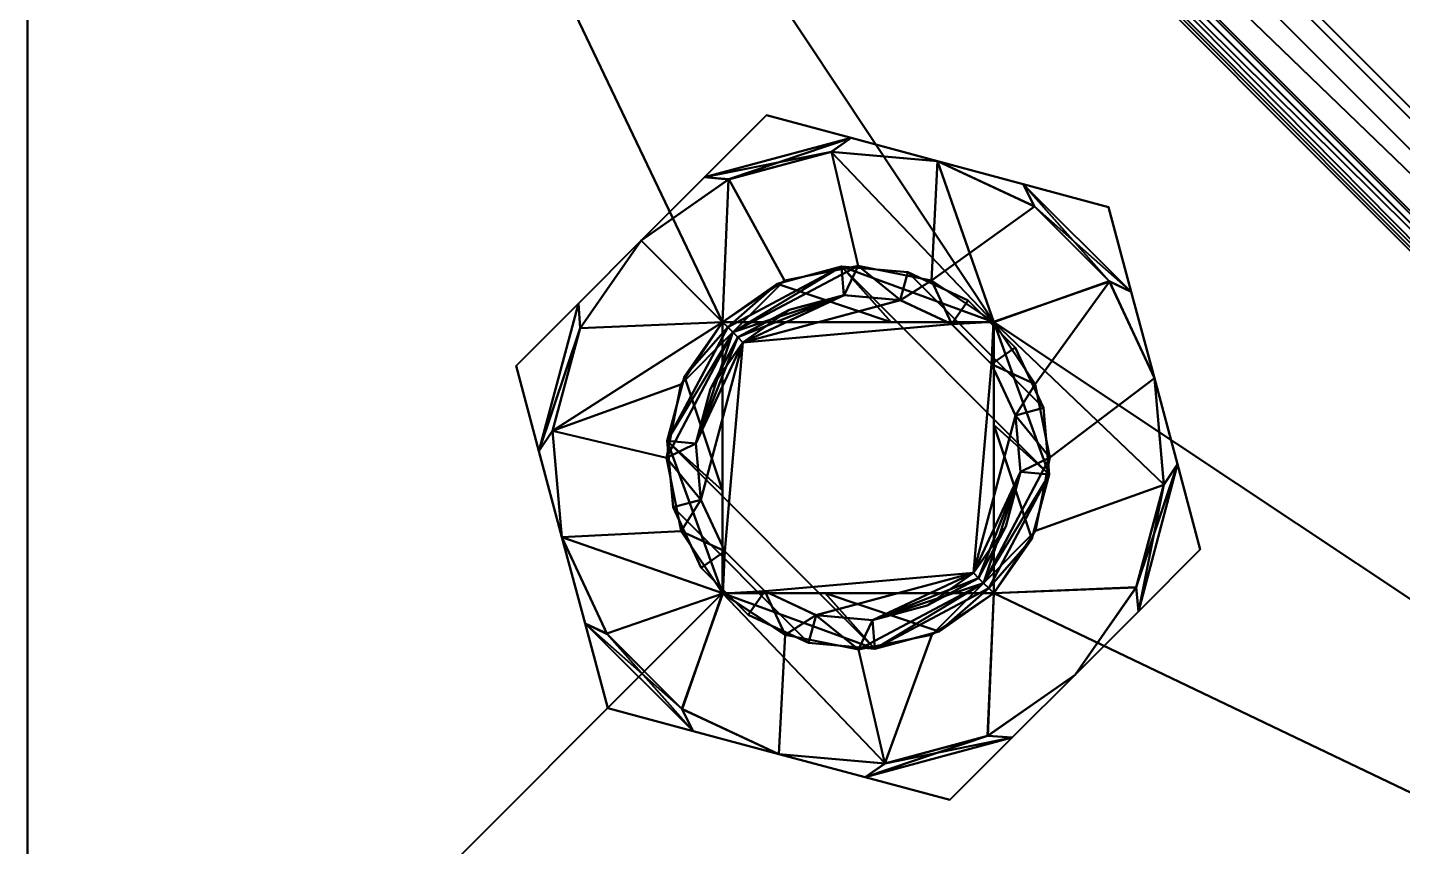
# Model space of a CAD drawing. Header units: millimetres. Extents: x -750 to 750, y -800 to 707.
# Drawn here: x 265.4 to 301.26, y -778.47 to -757.12 of the extents above; entities that cross this region are included whole.
import ezdxf

# ---------------------------------------------------------------- set-up
doc = ezdxf.new("R2010")
doc.units = ezdxf.units.MM
doc.layers.add('I-FURN', color=7, linetype='Continuous', lineweight=40)

msp = doc.modelspace()

# ---------------------------------------------------------------- meshes
at = {"layer": 'I-FURN', "color": 252, "true_color": 0xa39689}
mesh = msp.add_polyface(dxfattribs=at)
corners = [(750, 100, 725), (200, 100, 725), (200, -800, 725), (750, -800, 725)]
mesh.append_faces([[corners[k] for k in face] for face in [(3, 0, 1, 2)]], dxfattribs={"color": 252})
mesh = msp.add_polyface(dxfattribs=at)
corners = [(750, 100, 700), (750, -800, 700), (200, -800, 700), (200, 100, 700)]
mesh.append_faces([[corners[k] for k in face] for face in [(2, 3, 0, 1)]], dxfattribs={"color": 252})
at = {"layer": 'I-FURN', "color": 250, "true_color": 0x161616}
mesh = msp.add_polyface(dxfattribs=at)
corners = [(330.779, -789.618, 20.072), (330.262, -789.667, 19.744), (329.706, -789.755, 19.501), (329.122, -789.87, 19.351), (328.524, -790, 19.3), (265.4, -726.876, 19.3), (265.53, -726.278, 19.351), (265.645, -725.694, 19.501), (265.733, -725.138, 19.744), (265.782, -724.621, 20.072), (277.852, -736.691, 20.072), (278.256, -736.287, 20.928), (278.398, -736.145, 21.937), (319.255, -777.002, 21.937), (319.113, -777.144, 20.928), (318.709, -777.548, 20.072)]
mesh.append_faces([[corners[k] for k in face] for face in [(8, 10, 7), (2, 15, 1)]], dxfattribs={"vtx0": -1, "vtx1": -1, "color": 250})
mesh.append_faces([[corners[k] for k in face] for face in [(6, 10, 15), (6, 15, 3)]], dxfattribs={"vtx0": -1, "vtx1": -1, "vtx2": -1, "color": 250})
mesh.append_faces([[corners[k] for k in face] for face in [(15, 2, 3), (10, 6, 7)]], dxfattribs={"vtx0": -1, "vtx2": -1, "color": 250})
mesh.append_faces([[corners[k] for k in face] for face in [(13, 14, 11, 12), (5, 6, 4)]], dxfattribs={"vtx1": -1, "color": 250})
mesh.append_faces([[corners[k] for k in face] for face in [(3, 4, 6)]], dxfattribs={"vtx1": -1, "vtx2": -1, "color": 250})
mesh.append_faces([[corners[k] for k in face] for face in [(14, 15, 10, 11)]], dxfattribs={"vtx1": -1, "vtx3": -1, "color": 250})
mesh.append_faces([[corners[k] for k in face] for face in [(8, 9, 10), (15, 0, 1)]], dxfattribs={"vtx2": -1, "color": 250})
mesh = msp.add_polyface(dxfattribs=at)
corners = [(328.524, -790, 21.2), (328.86, -790.133, 21.214), (329.192, -790.269, 21.256), (329.516, -790.413, 21.324), (329.829, -790.568, 21.416), (317.759, -778.498, 21.416), (317.871, -778.385, 21.655), (317.911, -778.346, 21.937), (277.054, -737.489, 21.937), (277.015, -737.529, 21.655), (276.902, -737.641, 21.416), (264.832, -725.571, 21.416), (264.987, -725.884, 21.324), (265.131, -726.208, 21.256), (265.267, -726.54, 21.214), (265.4, -726.876, 21.2)]
mesh.append_faces([[corners[k] for k in face] for face in [(9, 6, 7, 8), (0, 14, 15)]], dxfattribs={"vtx0": -1, "color": 250})
mesh.append_faces([[corners[k] for k in face] for face in [(13, 10, 12), (3, 5, 2)]], dxfattribs={"vtx0": -1, "vtx1": -1, "color": 250})
mesh.append_faces([[corners[k] for k in face] for face in [(14, 5, 10), (1, 5, 14)]], dxfattribs={"vtx0": -1, "vtx1": -1, "vtx2": -1, "color": 250})
mesh.append_faces([[corners[k] for k in face] for face in [(10, 5, 6, 9), (14, 0, 1)]], dxfattribs={"vtx0": -1, "vtx2": -1, "color": 250})
mesh.append_faces([[corners[k] for k in face] for face in [(1, 2, 5), (13, 14, 10)]], dxfattribs={"vtx1": -1, "vtx2": -1, "color": 250})
mesh.append_faces([[corners[k] for k in face] for face in [(3, 4, 5), (10, 11, 12)]], dxfattribs={"vtx2": -1, "color": 250})
mesh = msp.add_polyface(dxfattribs=at)
corners = [(265.4, -790, 21.2), (328.524, -790, 21.2), (265.4, -726.876, 21.2), (290.601, -764.799, 21.2), (290.601, -771.87, 21.2), (283.53, -771.87, 21.2), (283.53, -764.799, 21.2)]
mesh.append_faces([[corners[k] for k in face] for face in [(4, 1, 3)]], dxfattribs={"vtx0": -1, "vtx1": -1, "color": 250})
mesh.append_faces([[corners[k] for k in face] for face in [(3, 1, 2), (6, 2, 0, 5)]], dxfattribs={"vtx0": -1, "vtx2": -1, "color": 250})
mesh.append_faces([[corners[k] for k in face] for face in [(6, 3, 2)]], dxfattribs={"vtx1": -1, "vtx2": -1, "color": 250})
mesh.append_faces([[corners[k] for k in face] for face in [(4, 5, 0, 1)]], dxfattribs={"vtx1": -1, "vtx3": -1, "color": 250})
mesh = msp.add_polyface(dxfattribs=at)
corners = [(265.4, -790, 21.2), (265.4, -726.876, 21.2), (265.4, -726.876, 20.25), (265.4, -726.876, 19.775), (265.4, -726.876, 19.3), (265.4, -790, 19.3)]
mesh.append_faces([[corners[k] for k in face] for face in [(5, 3, 4)]], dxfattribs={"vtx0": -1, "color": 250})
mesh.append_faces([[corners[k] for k in face] for face in [(1, 2, 0)]], dxfattribs={"vtx1": -1, "color": 250})
mesh.append_faces([[corners[k] for k in face] for face in [(5, 0, 2, 3)]], dxfattribs={"vtx1": -1, "vtx3": -1, "color": 250})
mesh = msp.add_polyface(dxfattribs=at)
corners = [(265.4, -726.876, 19.3), (328.524, -790, 19.3), (265.4, -790, 19.3), (283.53, -771.87, 19.3), (290.601, -771.87, 19.3), (290.601, -764.799, 19.3), (283.53, -764.799, 19.3)]
mesh.append_faces([[corners[k] for k in face] for face in [(5, 1, 4)]], dxfattribs={"vtx0": -1, "vtx1": -1, "color": 250})
mesh.append_faces([[corners[k] for k in face] for face in [(0, 5, 6), (2, 3, 4, 1)]], dxfattribs={"vtx0": -1, "vtx2": -1, "color": 250})
mesh.append_faces([[corners[k] for k in face] for face in [(0, 1, 5)]], dxfattribs={"vtx1": -1, "vtx2": -1, "color": 250})
mesh.append_faces([[corners[k] for k in face] for face in [(2, 0, 6, 3)]], dxfattribs={"vtx1": -1, "vtx3": -1, "color": 250})
mesh = msp.add_polyface(dxfattribs=at)
corners = [(319.255, -777.002, 30.612), (278.398, -736.145, 30.612), (277.054, -737.489, 30.612), (317.911, -778.346, 30.612)]
mesh.append_faces([[corners[k] for k in face] for face in [(1, 2, 3, 0)]], dxfattribs={"color": 250})
mesh = msp.add_polyface(dxfattribs=at)
corners = [(319.255, -777.002, 30.612), (319.255, -777.002, 21.937), (278.398, -736.145, 21.937), (278.398, -736.145, 30.612)]
mesh.append_faces([[corners[k] for k in face] for face in [(2, 3, 0, 1)]], dxfattribs={"color": 250})
mesh = msp.add_polyface(dxfattribs=at)
corners = [(277.054, -737.489, 21.937), (317.911, -778.346, 21.937), (317.911, -778.346, 30.612), (277.054, -737.489, 30.612)]
mesh.append_faces([[corners[k] for k in face] for face in [(2, 3, 0, 1)]], dxfattribs={"color": 250})
mesh = msp.add_polyface(dxfattribs=at)
corners = [(281.409, -762.677, 30.7), (283.059, -761.027, 30.507), (284.675, -759.411, 29.985), (284.675, -759.411, 21.915), (283.059, -761.027, 21.393), (281.409, -762.677, 21.2), (279.771, -764.315, 21.39), (278.143, -765.943, 21.915), (278.143, -765.943, 29.985), (279.771, -764.315, 30.51)]
mesh.append_faces([[corners[k] for k in face] for face in [(9, 6, 7, 8)]], dxfattribs={"vtx0": -1, "color": 250})
mesh.append_faces([[corners[k] for k in face] for face in [(5, 1, 4)]], dxfattribs={"vtx0": -1, "vtx1": -1, "color": 250})
mesh.append_faces([[corners[k] for k in face] for face in [(9, 0, 6)]], dxfattribs={"vtx1": -1, "vtx2": -1, "color": 250})
mesh.append_faces([[corners[k] for k in face] for face in [(5, 6, 0, 1)]], dxfattribs={"vtx1": -1, "vtx3": -1, "color": 250})
mesh.append_faces([[corners[k] for k in face] for face in [(2, 3, 4, 1)]], dxfattribs={"vtx2": -1, "color": 250})
mesh = msp.add_polyface(dxfattribs=at)
corners = [(284.675, -759.411, 21.915), (286.882, -760.003, 21.393), (289.136, -760.607, 21.2), (286.359, -760.366, 21.2), (283.683, -761.084, 21.2), (281.409, -762.677, 21.2), (283.059, -761.027, 21.393)]
mesh.append_faces([[corners[k] for k in face] for face in [(1, 3, 6)]], dxfattribs={"vtx0": -1, "vtx1": -1, "vtx2": -1, "color": 250})
mesh.append_faces([[corners[k] for k in face] for face in [(6, 3, 4)]], dxfattribs={"vtx0": -1, "vtx2": -1, "color": 250})
mesh.append_faces([[corners[k] for k in face] for face in [(2, 3, 1), (0, 1, 6)]], dxfattribs={"vtx1": -1, "color": 250})
mesh.append_faces([[corners[k] for k in face] for face in [(4, 5, 6)]], dxfattribs={"vtx2": -1, "color": 250})
mesh = msp.add_polyface(dxfattribs=at)
corners = [(284.675, -759.411, 29.985), (283.059, -761.027, 30.507), (281.409, -762.677, 30.7), (283.694, -761.08, 30.7), (286.37, -760.365, 30.7), (289.136, -760.607, 30.7), (286.882, -760.003, 30.507)]
mesh.append_faces([[corners[k] for k in face] for face in [(1, 3, 6)]], dxfattribs={"vtx0": -1, "vtx1": -1, "vtx2": -1, "color": 250})
mesh.append_faces([[corners[k] for k in face] for face in [(6, 3, 4)]], dxfattribs={"vtx0": -1, "vtx2": -1, "color": 250})
mesh.append_faces([[corners[k] for k in face] for face in [(2, 3, 1), (0, 1, 6)]], dxfattribs={"vtx1": -1, "color": 250})
mesh.append_faces([[corners[k] for k in face] for face in [(4, 5, 6)]], dxfattribs={"vtx2": -1, "color": 250})
mesh = msp.add_polyface(dxfattribs=at)
corners = [(284.675, -759.411, 21.915), (284.675, -759.411, 29.985), (286.882, -760.003, 30.507), (289.136, -760.607, 30.7), (291.373, -761.206, 30.51), (293.598, -761.802, 29.985), (293.598, -761.802, 21.915), (291.373, -761.206, 21.39), (289.136, -760.607, 21.2), (286.882, -760.003, 21.393)]
mesh.append_faces([[corners[k] for k in face] for face in [(1, 9, 0)]], dxfattribs={"vtx0": -1, "color": 250})
mesh.append_faces([[corners[k] for k in face] for face in [(8, 3, 4, 7), (2, 8, 9, 1), (8, 2, 3)]], dxfattribs={"vtx0": -1, "vtx2": -1, "color": 250})
mesh.append_faces([[corners[k] for k in face] for face in [(5, 6, 7, 4)]], dxfattribs={"vtx2": -1, "color": 250})
mesh = msp.add_polyface(dxfattribs=at)
corners = [(284.995, -776.062, 30.7), (287.761, -776.304, 30.7), (290.438, -775.589, 30.7), (292.723, -773.991, 30.7), (294.316, -771.717, 30.7), (295.034, -769.041, 30.7), (294.793, -766.264, 30.7), (293.62, -763.747, 30.7), (291.662, -761.787, 30.7), (289.136, -760.607, 30.7), (286.37, -760.365, 30.7), (283.694, -761.08, 30.7), (281.409, -762.677, 30.7), (279.811, -764.962, 30.7), (279.096, -767.639, 30.7), (279.338, -770.405, 30.7), (280.512, -772.922, 30.7), (282.469, -774.882, 30.7), (290.601, -771.87, 30.7), (288.983, -772.952, 30.7), (287.07, -773.334, 30.7), (285.157, -772.956, 30.7), (283.534, -771.874, 30.7), (282.449, -770.253, 30.7), (282.066, -768.34, 30.7), (282.444, -766.426, 30.7), (283.53, -764.799, 30.7), (285.148, -763.717, 30.7), (287.061, -763.334, 30.7), (288.974, -763.713, 30.7), (290.597, -764.795, 30.7), (291.683, -766.416, 30.7), (292.066, -768.329, 30.7), (291.687, -770.244, 30.7)]
mesh.append_faces([[corners[k] for k in face] for face in [(13, 26, 12), (25, 14, 24)]], dxfattribs={"vtx0": -1, "vtx1": -1, "color": 250})
mesh.append_faces([[corners[k] for k in face] for face in [(8, 29, 30, 7), (24, 14, 15, 23), (23, 15, 16, 22), (2, 18, 19, 1), (7, 30, 31)]], dxfattribs={"vtx0": -1, "vtx2": -1, "color": 250})
mesh.append_faces([[corners[k] for k in face] for face in [(8, 9, 29), (3, 4, 18, 2), (16, 17, 22), (19, 20, 1)]], dxfattribs={"vtx1": -1, "vtx2": -1, "color": 250})
mesh.append_faces([[corners[k] for k in face] for face in [(27, 28, 10, 11), (26, 27, 11, 12), (9, 10, 28, 29), (13, 14, 25, 26), (6, 7, 31, 32), (5, 6, 32, 33), (4, 5, 33, 18), (17, 0, 21, 22), (20, 21, 0, 1)]], dxfattribs={"vtx1": -1, "vtx3": -1, "color": 250})
mesh = msp.add_polyface(dxfattribs=at)
corners = [(294.793, -766.264, 21.2), (295.035, -769.03, 21.2), (294.32, -771.706, 21.2), (292.723, -773.991, 21.2), (290.448, -775.584, 21.2), (287.773, -776.303, 21.2), (284.995, -776.062, 21.2), (282.478, -774.888, 21.2), (280.518, -772.931, 21.2), (279.338, -770.405, 21.2), (279.096, -767.639, 21.2), (279.811, -764.962, 21.2), (281.409, -762.677, 21.2), (283.683, -761.084, 21.2), (286.359, -760.366, 21.2), (289.136, -760.607, 21.2), (291.653, -761.78, 21.2), (293.613, -763.738, 21.2), (283.53, -764.799, 21.2), (283.53, -771.87, 21.2), (290.601, -771.87, 21.2), (290.601, -764.799, 21.2)]
mesh.append_faces([[corners[k] for k in face] for face in [(15, 21, 14)]], dxfattribs={"vtx0": -1, "vtx1": -1, "color": 250})
mesh.append_faces([[corners[k] for k in face] for face in [(18, 13, 14, 21), (10, 18, 19, 9), (5, 19, 20, 4)]], dxfattribs={"vtx0": -1, "vtx2": -1, "color": 250})
mesh.append_faces([[corners[k] for k in face] for face in [(21, 15, 16, 17), (18, 10, 11, 12), (20, 2, 3, 4)]], dxfattribs={"vtx0": -1, "vtx3": -1, "color": 250})
mesh.append_faces([[corners[k] for k in face] for face in [(8, 9, 19, 7), (12, 13, 18), (0, 1, 21, 17), (6, 7, 19, 5)]], dxfattribs={"vtx1": -1, "vtx2": -1, "color": 250})
mesh.append_faces([[corners[k] for k in face] for face in [(1, 2, 20, 21)]], dxfattribs={"vtx1": -1, "vtx3": -1, "color": 250})
mesh = msp.add_polyface(dxfattribs=at)
corners = [(289.136, -760.607, 21.2), (291.373, -761.206, 21.39), (293.598, -761.802, 21.915), (294.189, -764.009, 21.393), (294.793, -766.264, 21.2), (293.613, -763.738, 21.2), (291.653, -761.78, 21.2)]
mesh.append_faces([[corners[k] for k in face] for face in [(3, 5, 1)]], dxfattribs={"vtx0": -1, "vtx1": -1, "vtx2": -1, "color": 250})
mesh.append_faces([[corners[k] for k in face] for face in [(1, 5, 6)]], dxfattribs={"vtx0": -1, "vtx2": -1, "color": 250})
mesh.append_faces([[corners[k] for k in face] for face in [(4, 5, 3), (2, 3, 1)]], dxfattribs={"vtx1": -1, "color": 250})
mesh.append_faces([[corners[k] for k in face] for face in [(6, 0, 1)]], dxfattribs={"vtx2": -1, "color": 250})
mesh = msp.add_polyface(dxfattribs=at)
corners = [(289.136, -760.607, 30.7), (291.662, -761.787, 30.7), (293.62, -763.747, 30.7), (294.793, -766.264, 30.7), (294.189, -764.009, 30.507), (293.598, -761.802, 29.985), (291.373, -761.206, 30.51)]
mesh.append_faces([[corners[k] for k in face] for face in [(6, 1, 4)]], dxfattribs={"vtx0": -1, "vtx1": -1, "vtx2": -1, "color": 250})
mesh.append_faces([[corners[k] for k in face] for face in [(4, 1, 2)]], dxfattribs={"vtx0": -1, "vtx2": -1, "color": 250})
mesh.append_faces([[corners[k] for k in face] for face in [(0, 1, 6), (5, 6, 4)]], dxfattribs={"vtx1": -1, "color": 250})
mesh.append_faces([[corners[k] for k in face] for face in [(2, 3, 4)]], dxfattribs={"vtx2": -1, "color": 250})
mesh = msp.add_polyface(dxfattribs=at)
corners = [(293.598, -761.802, 21.915), (293.598, -761.802, 29.985), (294.189, -764.009, 30.507), (294.793, -766.264, 30.7), (295.393, -768.501, 30.51), (295.989, -770.725, 29.985), (295.989, -770.725, 21.915), (295.393, -768.501, 21.39), (294.793, -766.264, 21.2), (294.189, -764.009, 21.393)]
mesh.append_faces([[corners[k] for k in face] for face in [(1, 9, 0)]], dxfattribs={"vtx0": -1, "color": 250})
mesh.append_faces([[corners[k] for k in face] for face in [(8, 3, 4, 7), (2, 8, 9, 1), (8, 2, 3)]], dxfattribs={"vtx0": -1, "vtx2": -1, "color": 250})
mesh.append_faces([[corners[k] for k in face] for face in [(5, 6, 7, 4)]], dxfattribs={"vtx2": -1, "color": 250})
mesh = msp.add_polyface(dxfattribs=at)
corners = [(279.338, -770.405, 21.2), (278.739, -768.168, 21.39), (278.143, -765.943, 21.915), (279.771, -764.315, 21.39), (281.409, -762.677, 21.2), (279.811, -764.962, 21.2), (279.096, -767.639, 21.2)]
mesh.append_faces([[corners[k] for k in face] for face in [(3, 5, 1)]], dxfattribs={"vtx0": -1, "vtx1": -1, "vtx2": -1, "color": 250})
mesh.append_faces([[corners[k] for k in face] for face in [(1, 5, 6)]], dxfattribs={"vtx0": -1, "vtx2": -1, "color": 250})
mesh.append_faces([[corners[k] for k in face] for face in [(4, 5, 3), (2, 3, 1)]], dxfattribs={"vtx1": -1, "color": 250})
mesh.append_faces([[corners[k] for k in face] for face in [(6, 0, 1)]], dxfattribs={"vtx2": -1, "color": 250})
mesh = msp.add_polyface(dxfattribs=at)
corners = [(279.338, -770.405, 30.7), (279.096, -767.639, 30.7), (279.811, -764.962, 30.7), (281.409, -762.677, 30.7), (279.771, -764.315, 30.51), (278.143, -765.943, 29.985), (278.739, -768.168, 30.51)]
mesh.append_faces([[corners[k] for k in face] for face in [(4, 6, 2)]], dxfattribs={"vtx0": -1, "vtx1": -1, "vtx2": -1, "color": 250})
mesh.append_faces([[corners[k] for k in face] for face in [(6, 1, 2)]], dxfattribs={"vtx0": -1, "vtx2": -1, "color": 250})
mesh.append_faces([[corners[k] for k in face] for face in [(0, 1, 6), (5, 6, 4)]], dxfattribs={"vtx1": -1, "color": 250})
mesh.append_faces([[corners[k] for k in face] for face in [(2, 3, 4)]], dxfattribs={"vtx2": -1, "color": 250})
mesh = msp.add_polyface(dxfattribs=at)
corners = [(284.061, -765.329, 30.175), (285.27, -764.482, 30.175), (286.696, -764.1, 30.175), (288.166, -764.229, 30.175), (289.504, -764.853, 30.175), (290.547, -765.897, 30.175), (291.171, -767.235, 30.175), (291.3, -768.705, 30.175), (290.917, -770.131, 30.175), (290.071, -771.339, 30.175), (290.204, -771.472, 30.306), (290.336, -771.605, 30.437), (290.469, -771.737, 30.569), (290.601, -771.87, 30.7), (291.687, -770.244, 30.7), (292.066, -768.329, 30.7), (291.683, -766.416, 30.7), (290.597, -764.795, 30.7), (288.974, -763.713, 30.7), (287.061, -763.334, 30.7), (285.148, -763.717, 30.7), (283.53, -764.799, 30.7), (283.663, -764.931, 30.569), (283.795, -765.064, 30.437), (283.928, -765.196, 30.306)]
mesh.append_faces([[corners[k] for k in face] for face in [(10, 8, 9), (14, 11, 12, 13)]], dxfattribs={"vtx0": -1, "color": 250})
mesh.append_faces([[corners[k] for k in face] for face in [(11, 7, 10), (2, 24, 1), (5, 17, 4)]], dxfattribs={"vtx0": -1, "vtx1": -1, "color": 250})
mesh.append_faces([[corners[k] for k in face] for face in [(15, 7, 11), (2, 19, 23)]], dxfattribs={"vtx0": -1, "vtx1": -1, "vtx2": -1, "color": 250})
mesh.append_faces([[corners[k] for k in face] for face in [(2, 23, 24), (4, 17, 18)]], dxfattribs={"vtx0": -1, "vtx2": -1, "color": 250})
mesh.append_faces([[corners[k] for k in face] for face in [(22, 23, 20, 21)]], dxfattribs={"vtx1": -1, "color": 250})
mesh.append_faces([[corners[k] for k in face] for face in [(7, 8, 10), (6, 7, 15), (5, 6, 16), (14, 15, 11), (15, 16, 6), (16, 17, 5), (2, 3, 19), (3, 4, 18), (18, 19, 3), (19, 20, 23)]], dxfattribs={"vtx1": -1, "vtx2": -1, "color": 250})
mesh.append_faces([[corners[k] for k in face] for face in [(24, 0, 1)]], dxfattribs={"vtx2": -1, "color": 250})
mesh = msp.add_polyface(dxfattribs=at)
corners = [(283.53, -764.799, 21.213), (290.601, -764.799, 21.213), (290.601, -771.87, 21.213), (291.597, -770.447, 21.216), (292.047, -768.77, 21.219), (291.895, -767.04, 21.222), (291.161, -765.466, 21.225), (289.933, -764.238, 21.225), (288.359, -763.504, 21.222), (286.629, -763.353, 21.219), (284.952, -763.803, 21.216), (287.924, -764.799, 21.213), (290.601, -767.476, 21.213)]
mesh.append_faces([[corners[k] for k in face] for face in [(8, 5, 6, 7)]], dxfattribs={"vtx0": -1, "color": 250})
mesh.append_faces([[corners[k] for k in face] for face in [(10, 11, 9), (4, 12, 3), (1, 9, 11)]], dxfattribs={"vtx0": -1, "vtx1": -1, "color": 250})
mesh.append_faces([[corners[k] for k in face] for face in [(9, 1, 4)]], dxfattribs={"vtx0": -1, "vtx1": -1, "vtx2": -1, "color": 250})
mesh.append_faces([[corners[k] for k in face] for face in [(4, 1, 12), (9, 4, 5, 8)]], dxfattribs={"vtx0": -1, "vtx2": -1, "color": 250})
mesh.append_faces([[corners[k] for k in face] for face in [(12, 2, 3), (10, 0, 11)]], dxfattribs={"vtx2": -1, "color": 250})
mesh = msp.add_polyface(dxfattribs=at)
corners = [(290.071, -771.339, 21.751), (290.918, -770.13, 21.751), (291.3, -768.704, 21.751), (291.171, -767.234, 21.751), (290.547, -765.896, 21.751), (289.503, -764.853, 21.751), (288.165, -764.229, 21.751), (286.695, -764.1, 21.751), (285.269, -764.483, 21.751), (284.061, -765.329, 21.751), (283.928, -765.196, 21.619), (283.795, -765.064, 21.488), (283.663, -764.931, 21.357), (283.53, -764.799, 21.225), (284.952, -763.803, 21.225), (286.629, -763.353, 21.225), (288.359, -763.504, 21.225), (289.933, -764.238, 21.225), (291.161, -765.466, 21.225), (291.895, -767.04, 21.225), (292.047, -768.77, 21.225), (291.597, -770.447, 21.225), (290.601, -771.87, 21.225), (290.469, -771.737, 21.357), (290.336, -771.605, 21.488), (290.204, -771.472, 21.619)]
mesh.append_faces([[corners[k] for k in face] for face in [(10, 8, 9), (14, 12, 13), (23, 21, 22)]], dxfattribs={"vtx0": -1, "color": 250})
mesh.append_faces([[corners[k] for k in face] for face in [(15, 12, 14), (2, 25, 1), (24, 20, 23)]], dxfattribs={"vtx0": -1, "vtx1": -1, "color": 250})
mesh.append_faces([[corners[k] for k in face] for face in [(15, 11, 12)]], dxfattribs={"vtx0": -1, "vtx2": -1, "color": 250})
mesh.append_faces([[corners[k] for k in face] for face in [(7, 10, 11, 15)]], dxfattribs={"vtx0": -1, "vtx2": -1, "vtx3": -1, "color": 250})
mesh.append_faces([[corners[k] for k in face] for face in [(7, 8, 10), (20, 21, 23)]], dxfattribs={"vtx1": -1, "vtx2": -1, "color": 250})
mesh.append_faces([[corners[k] for k in face] for face in [(24, 25, 2, 20)]], dxfattribs={"vtx1": -1, "vtx2": -1, "vtx3": -1, "color": 250})
mesh.append_faces([[corners[k] for k in face] for face in [(6, 7, 15, 16), (5, 6, 16, 17), (4, 5, 17, 18), (2, 3, 19, 20), (3, 4, 18, 19)]], dxfattribs={"vtx1": -1, "vtx3": -1, "color": 250})
mesh.append_faces([[corners[k] for k in face] for face in [(25, 0, 1)]], dxfattribs={"vtx2": -1, "color": 250})
mesh = msp.add_polyface(dxfattribs=at)
corners = [(284.061, -765.329, 21.751), (285.269, -764.483, 21.751), (286.695, -764.1, 21.751), (288.165, -764.229, 21.751), (289.503, -764.853, 21.751), (290.547, -765.896, 21.751), (291.171, -767.234, 21.751), (291.3, -768.704, 21.751), (290.918, -770.13, 21.751), (290.071, -771.339, 21.751), (290.071, -771.339, 23.857), (290.071, -771.339, 25.963), (290.071, -771.339, 28.069), (290.071, -771.339, 30.175), (290.917, -770.131, 30.175), (291.3, -768.705, 30.175), (291.171, -767.235, 30.175), (290.547, -765.897, 30.175), (289.504, -764.853, 30.175), (288.166, -764.229, 30.175), (286.696, -764.1, 30.175), (285.27, -764.482, 30.175), (284.061, -765.329, 30.175), (284.061, -765.329, 28.069), (284.061, -765.329, 25.963), (284.061, -765.329, 23.857)]
mesh.append_faces([[corners[k] for k in face] for face in [(10, 8, 9), (23, 21, 22)]], dxfattribs={"vtx0": -1, "color": 250})
mesh.append_faces([[corners[k] for k in face] for face in [(11, 6, 10), (15, 12, 14), (16, 12, 15), (2, 25, 1), (25, 3, 24), (20, 23, 19), (24, 19, 23), (5, 18, 4)]], dxfattribs={"vtx0": -1, "vtx1": -1, "color": 250})
mesh.append_faces([[corners[k] for k in face] for face in [(17, 5, 11), (24, 4, 18)]], dxfattribs={"vtx0": -1, "vtx1": -1, "vtx2": -1, "color": 250})
mesh.append_faces([[corners[k] for k in face] for face in [(10, 6, 7), (25, 2, 3)]], dxfattribs={"vtx0": -1, "vtx2": -1, "color": 250})
mesh.append_faces([[corners[k] for k in face] for face in [(13, 14, 12)]], dxfattribs={"vtx1": -1, "color": 250})
mesh.append_faces([[corners[k] for k in face] for face in [(7, 8, 10), (5, 6, 11), (11, 12, 16), (16, 17, 11), (17, 18, 5), (3, 4, 24), (18, 19, 24), (20, 21, 23)]], dxfattribs={"vtx1": -1, "vtx2": -1, "color": 250})
mesh.append_faces([[corners[k] for k in face] for face in [(25, 0, 1)]], dxfattribs={"vtx2": -1, "color": 250})
mesh = msp.add_polyface(dxfattribs=at)
corners = [(290.601, -771.87, 30.7), (290.469, -771.737, 30.569), (290.336, -771.605, 30.437), (290.204, -771.472, 30.306), (290.071, -771.339, 30.175), (288.862, -772.186, 30.175), (287.436, -772.568, 30.175), (285.965, -772.439, 30.175), (284.628, -771.815, 30.175), (283.584, -770.771, 30.175), (282.96, -769.434, 30.175), (282.832, -767.963, 30.175), (283.214, -766.537, 30.175), (284.061, -765.329, 30.175), (283.928, -765.196, 30.306), (283.795, -765.064, 30.437), (283.663, -764.931, 30.569), (283.53, -764.799, 30.7), (282.444, -766.426, 30.7), (282.066, -768.34, 30.7), (282.449, -770.253, 30.7), (283.534, -771.874, 30.7), (285.157, -772.956, 30.7), (287.07, -773.334, 30.7), (288.983, -772.952, 30.7)]
mesh.append_faces([[corners[k] for k in face] for face in [(18, 15, 16, 17)]], dxfattribs={"vtx0": -1, "color": 250})
mesh.append_faces([[corners[k] for k in face] for face in [(15, 11, 14), (6, 3, 5), (9, 21, 8)]], dxfattribs={"vtx0": -1, "vtx1": -1, "color": 250})
mesh.append_faces([[corners[k] for k in face] for face in [(19, 11, 15), (6, 23, 2)]], dxfattribs={"vtx0": -1, "vtx1": -1, "vtx2": -1, "color": 250})
mesh.append_faces([[corners[k] for k in face] for face in [(6, 2, 3), (8, 21, 22)]], dxfattribs={"vtx0": -1, "vtx2": -1, "color": 250})
mesh.append_faces([[corners[k] for k in face] for face in [(1, 2, 24, 0)]], dxfattribs={"vtx1": -1, "color": 250})
mesh.append_faces([[corners[k] for k in face] for face in [(11, 12, 14), (10, 11, 19), (9, 10, 20), (18, 19, 15), (19, 20, 10), (20, 21, 9), (6, 7, 23), (7, 8, 22), (22, 23, 7), (23, 24, 2)]], dxfattribs={"vtx1": -1, "vtx2": -1, "color": 250})
mesh.append_faces([[corners[k] for k in face] for face in [(12, 13, 14), (3, 4, 5)]], dxfattribs={"vtx2": -1, "color": 250})
mesh = msp.add_polyface(dxfattribs=at)
corners = [(283.53, -764.799, 21.225), (283.663, -764.931, 21.357), (283.795, -765.064, 21.488), (283.928, -765.196, 21.619), (284.061, -765.329, 21.751), (283.214, -766.538, 21.751), (282.832, -767.964, 21.751), (282.961, -769.435, 21.751), (283.585, -770.772, 21.751), (284.629, -771.816, 21.751), (285.966, -772.44, 21.751), (287.437, -772.568, 21.751), (288.863, -772.186, 21.751), (290.071, -771.339, 21.751), (290.204, -771.472, 21.619), (290.336, -771.605, 21.488), (290.469, -771.737, 21.357), (290.601, -771.87, 21.225), (289.18, -772.865, 21.225), (287.503, -773.315, 21.225), (285.772, -773.164, 21.225), (284.198, -772.43, 21.225), (282.97, -771.203, 21.225), (282.236, -769.629, 21.225), (282.085, -767.899, 21.225), (282.534, -766.221, 21.225)]
mesh.append_faces([[corners[k] for k in face] for face in [(18, 16, 17), (1, 25, 0)]], dxfattribs={"vtx0": -1, "color": 250})
mesh.append_faces([[corners[k] for k in face] for face in [(19, 16, 18), (6, 3, 5), (2, 24, 1)]], dxfattribs={"vtx0": -1, "vtx1": -1, "color": 250})
mesh.append_faces([[corners[k] for k in face] for face in [(20, 10, 11, 19), (21, 9, 10, 20), (19, 15, 16), (9, 21, 22, 8), (24, 6, 7, 23), (23, 7, 8, 22)]], dxfattribs={"vtx0": -1, "vtx2": -1, "color": 250})
mesh.append_faces([[corners[k] for k in face] for face in [(11, 14, 15, 19)]], dxfattribs={"vtx0": -1, "vtx2": -1, "vtx3": -1, "color": 250})
mesh.append_faces([[corners[k] for k in face] for face in [(11, 12, 14), (24, 25, 1)]], dxfattribs={"vtx1": -1, "vtx2": -1, "color": 250})
mesh.append_faces([[corners[k] for k in face] for face in [(2, 3, 6, 24)]], dxfattribs={"vtx1": -1, "vtx2": -1, "vtx3": -1, "color": 250})
mesh.append_faces([[corners[k] for k in face] for face in [(12, 13, 14), (3, 4, 5)]], dxfattribs={"vtx2": -1, "color": 250})
mesh = msp.add_polyface(dxfattribs=at)
corners = [(290.601, -771.87, 21.213), (283.53, -771.87, 21.213), (283.53, -764.799, 21.213), (282.534, -766.221, 21.216), (282.085, -767.899, 21.219), (282.236, -769.629, 21.222), (282.97, -771.203, 21.225), (284.198, -772.43, 21.225), (285.772, -773.164, 21.222), (287.503, -773.315, 21.219), (289.18, -772.865, 21.216), (286.208, -771.87, 21.213), (283.53, -769.192, 21.213)]
mesh.append_faces([[corners[k] for k in face] for face in [(10, 11, 9), (1, 9, 11)]], dxfattribs={"vtx0": -1, "vtx1": -1, "color": 250})
mesh.append_faces([[corners[k] for k in face] for face in [(9, 1, 4)]], dxfattribs={"vtx0": -1, "vtx1": -1, "vtx2": -1, "color": 250})
mesh.append_faces([[corners[k] for k in face] for face in [(12, 3, 4), (4, 1, 12)]], dxfattribs={"vtx0": -1, "vtx2": -1, "color": 250})
mesh.append_faces([[corners[k] for k in face] for face in [(4, 5, 8, 9)]], dxfattribs={"vtx1": -1, "vtx3": -1, "color": 250})
mesh.append_faces([[corners[k] for k in face] for face in [(12, 2, 3), (10, 0, 11)]], dxfattribs={"vtx2": -1, "color": 250})
mesh.append_faces([[corners[k] for k in face] for face in [(5, 6, 7, 8)]], dxfattribs={"vtx3": -1, "color": 250})
mesh = msp.add_polyface(dxfattribs=at)
corners = [(283.53, -771.87, 21.2), (290.601, -771.87, 21.2), (290.601, -764.799, 21.2), (290.601, -764.799, 20.725), (290.601, -764.799, 20.25), (290.601, -764.799, 19.775), (290.601, -764.799, 19.3), (290.601, -771.87, 19.3), (283.53, -771.87, 19.3), (283.53, -771.87, 19.775), (283.53, -771.87, 20.25), (283.53, -771.87, 20.725)]
mesh.append_faces([[corners[k] for k in face] for face in [(7, 4, 5, 6)]], dxfattribs={"vtx0": -1, "color": 250})
mesh.append_faces([[corners[k] for k in face] for face in [(1, 4, 7)]], dxfattribs={"vtx0": -1, "vtx1": -1, "vtx2": -1, "color": 250})
mesh.append_faces([[corners[k] for k in face] for face in [(1, 7, 10, 11)]], dxfattribs={"vtx0": -1, "vtx1": -1, "vtx3": -1, "color": 250})
mesh.append_faces([[corners[k] for k in face] for face in [(0, 1, 11)]], dxfattribs={"vtx1": -1, "color": 250})
mesh.append_faces([[corners[k] for k in face] for face in [(1, 2, 3, 4), (7, 8, 9, 10)]], dxfattribs={"vtx3": -1, "color": 250})
mesh = msp.add_polyface(dxfattribs=at)
corners = [(290.601, -764.799, 19.3), (290.601, -764.799, 19.775), (290.601, -764.799, 20.25), (290.601, -764.799, 20.725), (290.601, -764.799, 21.2), (283.53, -764.799, 21.2), (283.53, -771.87, 21.2), (283.53, -771.87, 20.725), (283.53, -771.87, 20.25), (283.53, -771.87, 19.775), (283.53, -771.87, 19.3), (283.53, -764.799, 19.3)]
mesh.append_faces([[corners[k] for k in face] for face in [(2, 5, 11)]], dxfattribs={"vtx0": -1, "vtx1": -1, "vtx2": -1, "color": 250})
mesh.append_faces([[corners[k] for k in face] for face in [(5, 7, 8, 11)]], dxfattribs={"vtx0": -1, "vtx2": -1, "vtx3": -1, "color": 250})
mesh.append_faces([[corners[k] for k in face] for face in [(9, 10, 11, 8), (5, 6, 7), (3, 4, 5, 2)]], dxfattribs={"vtx2": -1, "color": 250})
mesh.append_faces([[corners[k] for k in face] for face in [(11, 0, 1, 2)]], dxfattribs={"vtx3": -1, "color": 250})
mesh = msp.add_polyface(dxfattribs=at)
corners = [(290.071, -771.339, 30.175), (290.071, -771.339, 28.069), (290.071, -771.339, 25.963), (290.071, -771.339, 23.857), (290.071, -771.339, 21.751), (288.863, -772.186, 21.751), (287.437, -772.568, 21.751), (285.966, -772.44, 21.751), (284.629, -771.816, 21.751), (283.585, -770.772, 21.751), (282.961, -769.435, 21.751), (282.832, -767.964, 21.751), (283.214, -766.538, 21.751), (284.061, -765.329, 21.751), (284.061, -765.329, 23.857), (284.061, -765.329, 25.963), (284.061, -765.329, 28.069), (284.061, -765.329, 30.175), (283.214, -766.537, 30.175), (282.832, -767.963, 30.175), (282.96, -769.434, 30.175), (283.584, -770.771, 30.175), (284.628, -771.815, 30.175), (285.965, -772.439, 30.175), (287.436, -772.568, 30.175), (288.862, -772.186, 30.175)]
mesh.append_faces([[corners[k] for k in face] for face in [(18, 16, 17), (1, 25, 0)]], dxfattribs={"vtx0": -1, "color": 250})
mesh.append_faces([[corners[k] for k in face] for face in [(15, 10, 14), (19, 16, 18), (6, 3, 5), (3, 7, 2), (24, 1, 23), (2, 23, 1), (9, 22, 8)]], dxfattribs={"vtx0": -1, "vtx1": -1, "color": 250})
mesh.append_faces([[corners[k] for k in face] for face in [(21, 9, 15), (2, 8, 22)]], dxfattribs={"vtx0": -1, "vtx1": -1, "vtx2": -1, "color": 250})
mesh.append_faces([[corners[k] for k in face] for face in [(14, 10, 11), (20, 15, 16), (16, 19, 20), (3, 6, 7)]], dxfattribs={"vtx0": -1, "vtx2": -1, "color": 250})
mesh.append_faces([[corners[k] for k in face] for face in [(11, 12, 14), (9, 10, 15), (20, 21, 15), (21, 22, 9), (7, 8, 2), (22, 23, 2), (24, 25, 1)]], dxfattribs={"vtx1": -1, "vtx2": -1, "color": 250})
mesh.append_faces([[corners[k] for k in face] for face in [(12, 13, 14), (3, 4, 5)]], dxfattribs={"vtx2": -1, "color": 250})
mesh = msp.add_polyface(dxfattribs=at)
corners = [(280.534, -774.866, 21.915), (280.534, -774.866, 29.985), (279.942, -772.659, 30.507), (279.338, -770.405, 30.7), (278.739, -768.168, 30.51), (278.143, -765.943, 29.985), (278.143, -765.943, 21.915), (278.739, -768.168, 21.39), (279.338, -770.405, 21.2), (279.942, -772.659, 21.393)]
mesh.append_faces([[corners[k] for k in face] for face in [(4, 7, 8, 3)]], dxfattribs={"vtx0": -1, "vtx2": -1, "color": 250})
mesh.append_faces([[corners[k] for k in face] for face in [(2, 3, 8, 9)]], dxfattribs={"vtx1": -1, "vtx3": -1, "color": 250})
mesh.append_faces([[corners[k] for k in face] for face in [(5, 6, 7, 4)]], dxfattribs={"vtx2": -1, "color": 250})
mesh.append_faces([[corners[k] for k in face] for face in [(9, 0, 1, 2)]], dxfattribs={"vtx3": -1, "color": 250})
mesh = msp.add_polyface(dxfattribs=at)
corners = [(294.793, -766.264, 21.2), (295.393, -768.501, 21.39), (295.989, -770.725, 21.915), (294.373, -772.341, 21.393), (292.723, -773.991, 21.2), (294.32, -771.706, 21.2), (295.035, -769.03, 21.2)]
mesh.append_faces([[corners[k] for k in face] for face in [(3, 5, 1)]], dxfattribs={"vtx0": -1, "vtx1": -1, "vtx2": -1, "color": 250})
mesh.append_faces([[corners[k] for k in face] for face in [(1, 5, 6)]], dxfattribs={"vtx0": -1, "vtx2": -1, "color": 250})
mesh.append_faces([[corners[k] for k in face] for face in [(4, 5, 3), (2, 3, 1)]], dxfattribs={"vtx1": -1, "color": 250})
mesh.append_faces([[corners[k] for k in face] for face in [(6, 0, 1)]], dxfattribs={"vtx2": -1, "color": 250})
mesh = msp.add_polyface(dxfattribs=at)
corners = [(294.793, -766.264, 30.7), (295.034, -769.041, 30.7), (294.316, -771.717, 30.7), (292.723, -773.991, 30.7), (294.373, -772.341, 30.507), (295.989, -770.725, 29.985), (295.393, -768.501, 30.51)]
mesh.append_faces([[corners[k] for k in face] for face in [(6, 1, 4)]], dxfattribs={"vtx0": -1, "vtx1": -1, "vtx2": -1, "color": 250})
mesh.append_faces([[corners[k] for k in face] for face in [(4, 1, 2)]], dxfattribs={"vtx0": -1, "vtx2": -1, "color": 250})
mesh.append_faces([[corners[k] for k in face] for face in [(0, 1, 6), (5, 6, 4)]], dxfattribs={"vtx1": -1, "color": 250})
mesh.append_faces([[corners[k] for k in face] for face in [(2, 3, 4)]], dxfattribs={"vtx2": -1, "color": 250})
mesh = msp.add_polyface(dxfattribs=at)
corners = [(284.995, -776.062, 21.2), (282.758, -775.462, 21.39), (280.534, -774.866, 21.915), (279.942, -772.659, 21.393), (279.338, -770.405, 21.2), (280.518, -772.931, 21.2), (282.478, -774.888, 21.2)]
mesh.append_faces([[corners[k] for k in face] for face in [(3, 5, 1)]], dxfattribs={"vtx0": -1, "vtx1": -1, "vtx2": -1, "color": 250})
mesh.append_faces([[corners[k] for k in face] for face in [(1, 5, 6)]], dxfattribs={"vtx0": -1, "vtx2": -1, "color": 250})
mesh.append_faces([[corners[k] for k in face] for face in [(4, 5, 3), (2, 3, 1)]], dxfattribs={"vtx1": -1, "color": 250})
mesh.append_faces([[corners[k] for k in face] for face in [(6, 0, 1)]], dxfattribs={"vtx2": -1, "color": 250})
mesh = msp.add_polyface(dxfattribs=at)
corners = [(284.995, -776.062, 30.7), (282.469, -774.882, 30.7), (280.512, -772.922, 30.7), (279.338, -770.405, 30.7), (279.942, -772.659, 30.507), (280.534, -774.866, 29.985), (282.758, -775.462, 30.51)]
mesh.append_faces([[corners[k] for k in face] for face in [(6, 1, 4)]], dxfattribs={"vtx0": -1, "vtx1": -1, "vtx2": -1, "color": 250})
mesh.append_faces([[corners[k] for k in face] for face in [(4, 1, 2)]], dxfattribs={"vtx0": -1, "vtx2": -1, "color": 250})
mesh.append_faces([[corners[k] for k in face] for face in [(0, 1, 6), (5, 6, 4)]], dxfattribs={"vtx1": -1, "color": 250})
mesh.append_faces([[corners[k] for k in face] for face in [(2, 3, 4)]], dxfattribs={"vtx2": -1, "color": 250})
mesh = msp.add_polyface(dxfattribs=at)
corners = [(295.989, -770.725, 21.915), (295.989, -770.725, 29.985), (294.373, -772.341, 30.507), (292.723, -773.991, 30.7), (291.085, -775.629, 30.51), (289.457, -777.257, 29.985), (289.457, -777.257, 21.915), (291.085, -775.629, 21.39), (292.723, -773.991, 21.2), (294.373, -772.341, 21.393)]
mesh.append_faces([[corners[k] for k in face] for face in [(8, 3, 4)]], dxfattribs={"vtx0": -1, "vtx2": -1, "color": 250})
mesh.append_faces([[corners[k] for k in face] for face in [(6, 7, 5)]], dxfattribs={"vtx1": -1, "color": 250})
mesh.append_faces([[corners[k] for k in face] for face in [(8, 9, 2, 3), (7, 8, 4, 5)]], dxfattribs={"vtx1": -1, "vtx3": -1, "color": 250})
mesh.append_faces([[corners[k] for k in face] for face in [(9, 0, 1, 2)]], dxfattribs={"vtx3": -1, "color": 250})
mesh = msp.add_polyface(dxfattribs=at)
corners = [(289.457, -777.257, 21.915), (287.249, -776.666, 21.393), (284.995, -776.062, 21.2), (287.773, -776.303, 21.2), (290.448, -775.584, 21.2), (292.723, -773.991, 21.2), (291.085, -775.629, 21.39)]
mesh.append_faces([[corners[k] for k in face] for face in [(1, 3, 6)]], dxfattribs={"vtx0": -1, "vtx1": -1, "vtx2": -1, "color": 250})
mesh.append_faces([[corners[k] for k in face] for face in [(6, 3, 4)]], dxfattribs={"vtx0": -1, "vtx2": -1, "color": 250})
mesh.append_faces([[corners[k] for k in face] for face in [(2, 3, 1), (0, 1, 6)]], dxfattribs={"vtx1": -1, "color": 250})
mesh.append_faces([[corners[k] for k in face] for face in [(4, 5, 6)]], dxfattribs={"vtx2": -1, "color": 250})
mesh = msp.add_polyface(dxfattribs=at)
corners = [(289.457, -777.257, 29.985), (291.085, -775.629, 30.51), (292.723, -773.991, 30.7), (290.438, -775.589, 30.7), (287.761, -776.304, 30.7), (284.995, -776.062, 30.7), (287.249, -776.666, 30.507)]
mesh.append_faces([[corners[k] for k in face] for face in [(1, 3, 6)]], dxfattribs={"vtx0": -1, "vtx1": -1, "vtx2": -1, "color": 250})
mesh.append_faces([[corners[k] for k in face] for face in [(6, 3, 4)]], dxfattribs={"vtx0": -1, "vtx2": -1, "color": 250})
mesh.append_faces([[corners[k] for k in face] for face in [(2, 3, 1), (0, 1, 6)]], dxfattribs={"vtx1": -1, "color": 250})
mesh.append_faces([[corners[k] for k in face] for face in [(4, 5, 6)]], dxfattribs={"vtx2": -1, "color": 250})
mesh = msp.add_polyface(dxfattribs=at)
corners = [(289.457, -777.257, 21.915), (289.457, -777.257, 29.985), (287.249, -776.666, 30.507), (284.995, -776.062, 30.7), (282.758, -775.462, 30.51), (280.534, -774.866, 29.985), (280.534, -774.866, 21.915), (282.758, -775.462, 21.39), (284.995, -776.062, 21.2), (287.249, -776.666, 21.393)]
mesh.append_faces([[corners[k] for k in face] for face in [(1, 9, 0)]], dxfattribs={"vtx0": -1, "color": 250})
mesh.append_faces([[corners[k] for k in face] for face in [(8, 3, 4, 7), (2, 8, 9, 1), (8, 2, 3)]], dxfattribs={"vtx0": -1, "vtx2": -1, "color": 250})
mesh.append_faces([[corners[k] for k in face] for face in [(5, 6, 7, 4)]], dxfattribs={"vtx2": -1, "color": 250})

doc.saveas('drawing.dxf')
